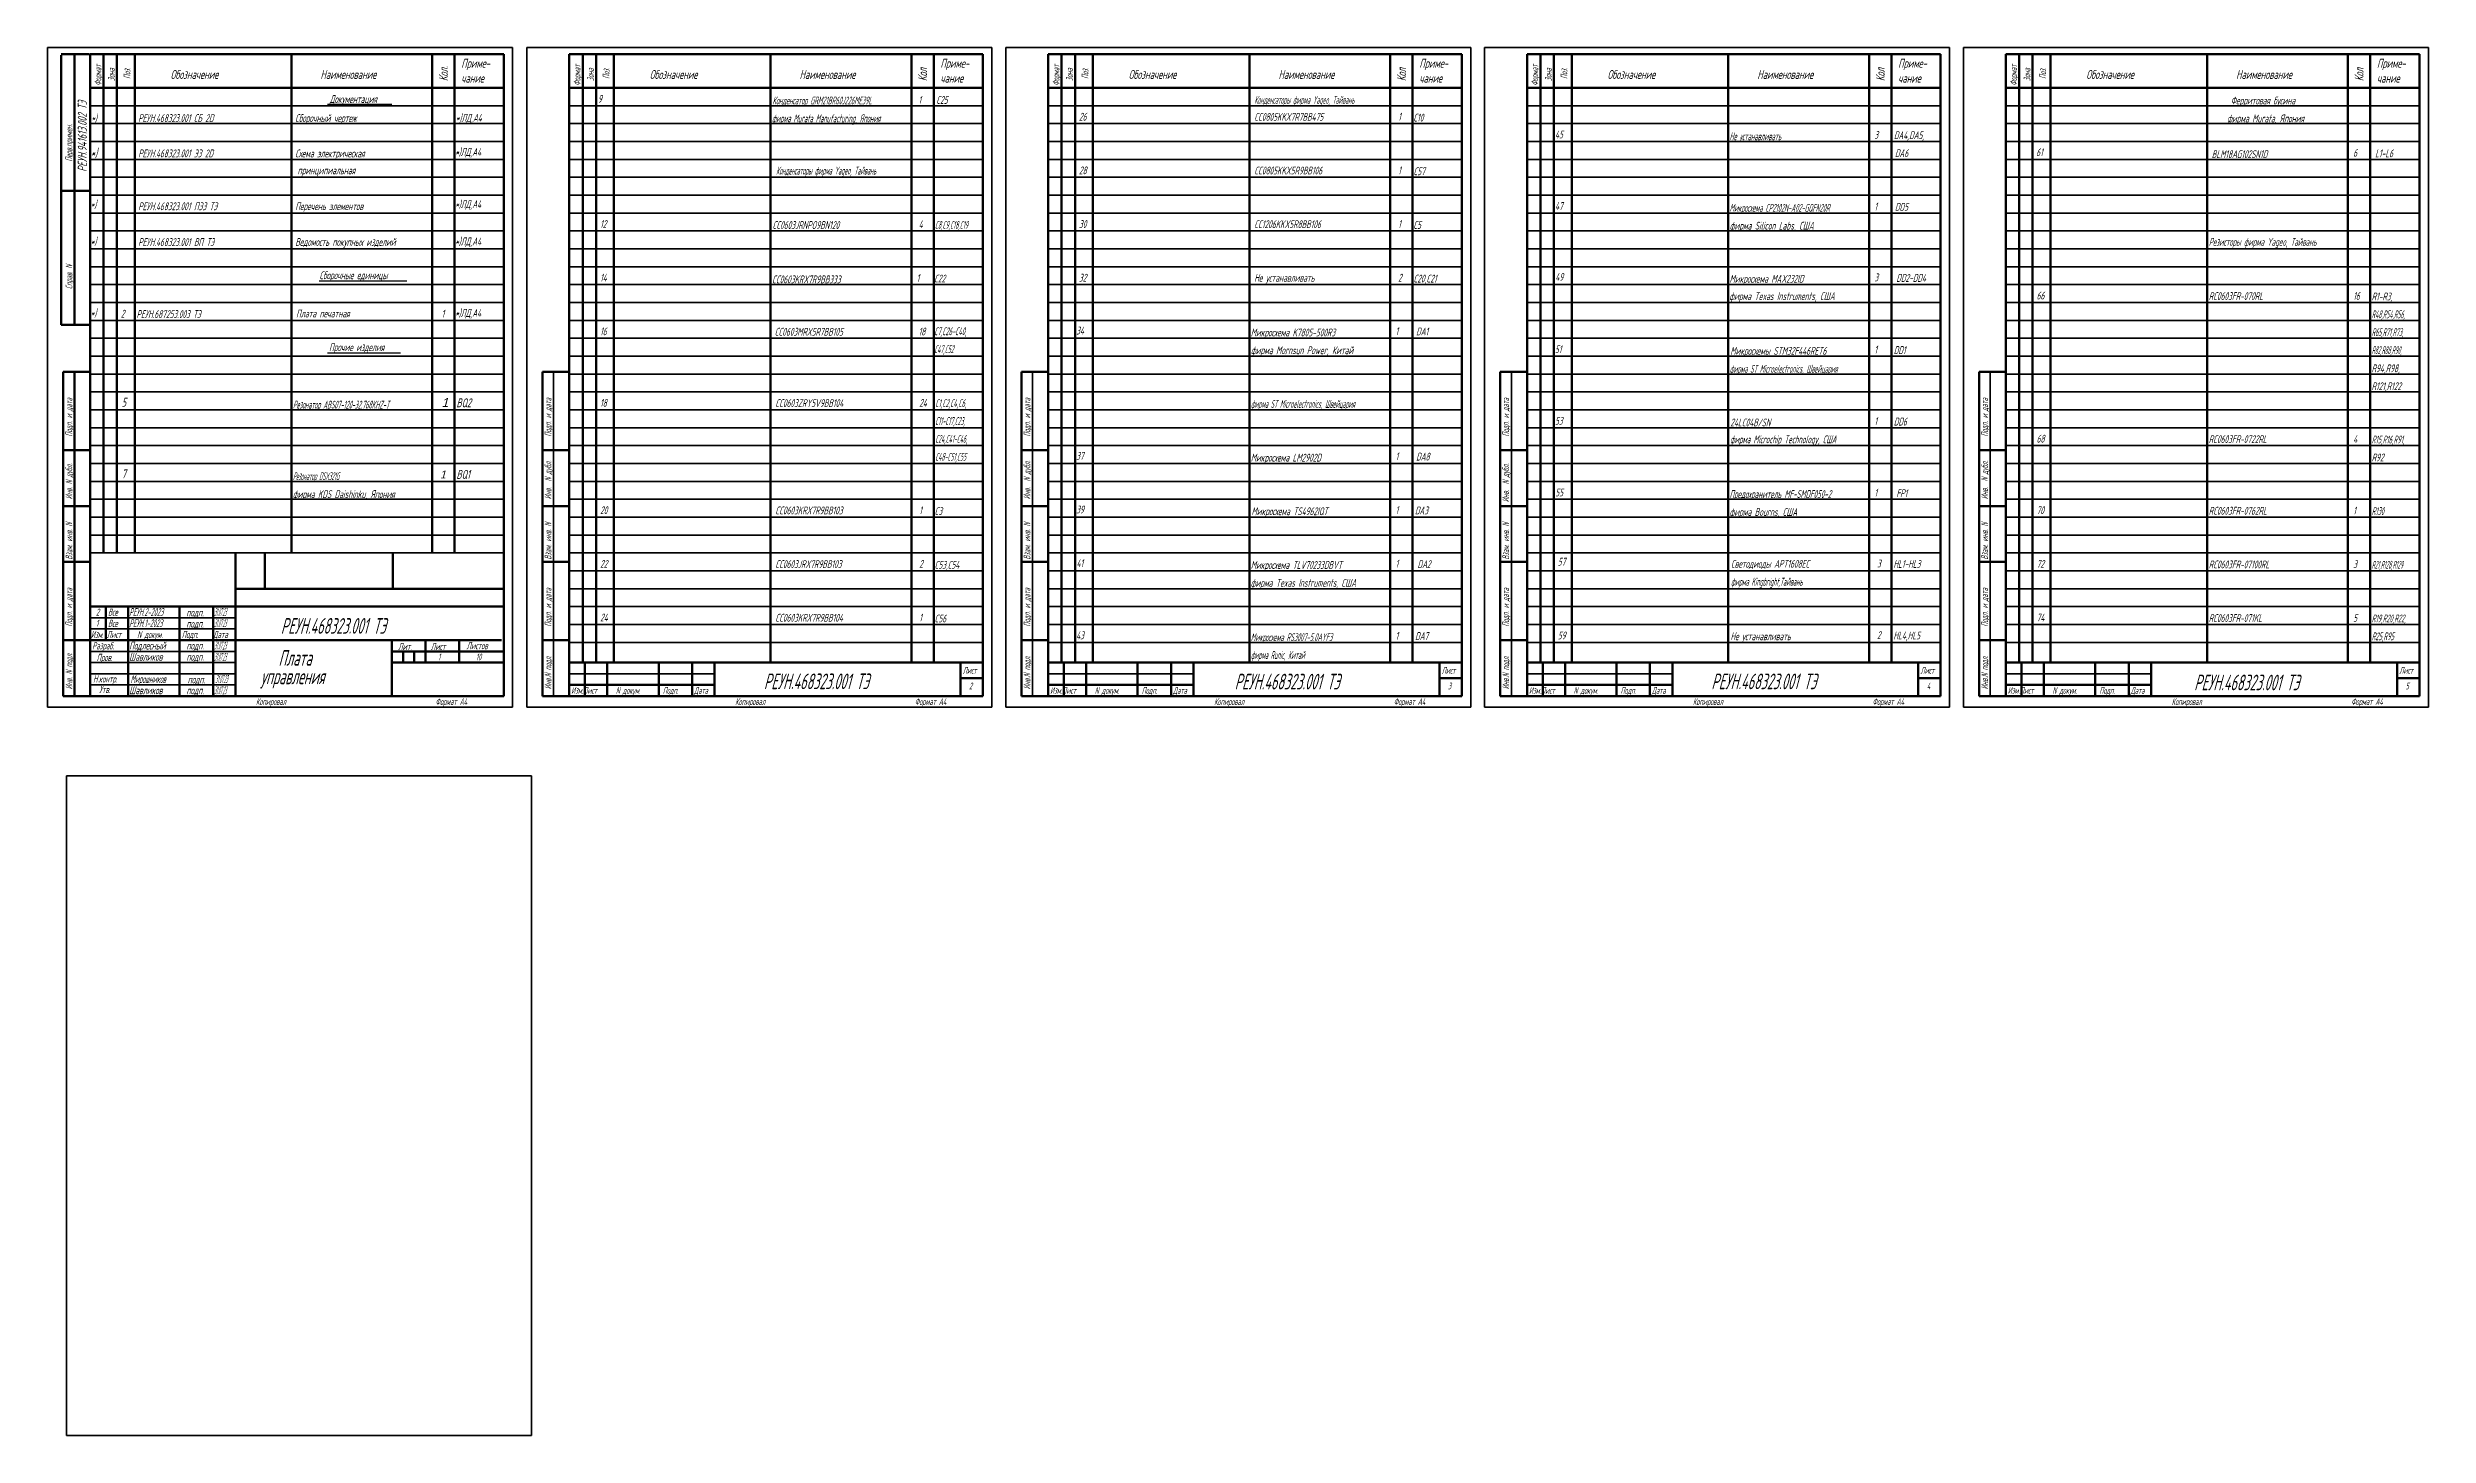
# Model space of a CAD drawing. Extents: x 22780 to 26685, y -1269 to -208.
# Drawn here: x 23729 to 24794, y -1269 to -648 of the extents above; entities that cross this region are included whole.
import ezdxf

# ---------------------------------------------------------------- set-up
doc = ezdxf.new("R2010")
doc.units = 0
doc.header["$MEASUREMENT"] = 0
doc.layers.get('0').update_dxf_attribs({"linetype": 'CONTINUOUS', "lineweight": 50})
doc.layers.add('CONTUR', color=7, linetype='CONTINUOUS', lineweight=50)
doc.layers.add('DIM', color=1, linetype='CONTINUOUS', lineweight=35)
doc.layers.add('TEXT', color=1, linetype='CONTINUOUS')
doc.styles.add('ECKD', font='ec5cdwin.shx', dxfattribs={"oblique": 15})
doc.styles.add('GOST', font='GOST.shx', dxfattribs={"width": 0.7, "oblique": 15})

msp = doc.modelspace()

# ---------------------------------------------------------------- linework, layer by layer
for p, q in [((23813.15, -874.449), (23813.15, -898.449)), ((23826.269, -874.449), (23826.269, -890.504)), ((23883.615, -874.449), (23883.615, -890.504)), ((23813.15, -890.504), (23933.15, -890.504))]:
    msp.add_line(p, q)
at = {"layer": 'CONTUR'}
for p, q in [((23747.884, -651.449), (23735.15, -651.449)), ((23735.15, -651.822), (23735.15, -712.449)), ((23741.15, -772.449), (23741.15, -651.449)), ((23748.15, -938.449), (23748.15, -651.449)), ((23748.15, -651.449), (23933.15, -651.449)), ((23754.15, -651.449), (23754.15, -874.449)), ((23760.15, -651.449), (23760.15, -874.449)), ((23768.15, -651.449), (23768.15, -874.449)), ((23838.15, -651.449), (23838.15, -874.449)), ((23901.15, -651.449), (23901.15, -874.449)), ((23911.15, -651.449), (23911.15, -874.449)), ((23933.15, -651.449), (23933.15, -938.449)), ((23962.464, -651.449), (24147.464, -651.449)), ((23962.464, -938.449), (23962.464, -651.449)), ((23968.464, -651.449), (23968.464, -923.449)), ((23974.464, -651.449), (23974.464, -923.449)), ((23982.464, -651.449), (23982.464, -923.449)), ((24052.464, -651.449), (24052.464, -923.449)), ((24115.464, -651.449), (24115.464, -923.449)), ((24125.464, -651.449), (24125.464, -923.449)), ((24147.464, -651.449), (24147.464, -938.449)), ((24176.681, -938.449), (24176.681, -651.449)), ((24176.681, -651.449), (24361.681, -651.449)), ((24182.681, -651.449), (24182.681, -923.449)), ((24188.681, -651.449), (24188.681, -923.449)), ((24196.681, -651.449), (24196.681, -923.449)), ((24266.681, -651.449), (24266.681, -923.449)), ((24329.681, -651.449), (24329.681, -923.449)), ((24339.681, -651.449), (24339.681, -923.449)), ((24361.681, -651.449), (24361.681, -938.449)), ((24390.842, -938.449), (24390.842, -651.449)), ((24390.842, -651.449), (24575.842, -651.449)), ((24396.842, -651.449), (24396.842, -923.449)), ((24402.842, -651.449), (24402.842, -923.449)), ((24410.842, -651.449), (24410.842, -923.449)), ((24480.842, -651.449), (24480.842, -923.449)), ((24543.842, -651.449), (24543.842, -923.449)), ((24553.842, -651.449), (24553.842, -923.449)), ((24575.842, -651.449), (24575.842, -938.449)), ((24605.003, -938.449), (24605.003, -651.449)), ((24605.003, -651.449), (24790.003, -651.449)), ((24611.003, -651.449), (24611.003, -923.449)), ((24617.003, -651.449), (24617.003, -923.449)), ((24625.003, -651.449), (24625.003, -923.449)), ((24695.003, -651.449), (24695.003, -923.449)), ((24758.003, -651.449), (24758.003, -923.449)), ((24768.003, -651.449), (24768.003, -923.449)), ((24790.003, -651.449), (24790.003, -938.449)), ((23748.15, -666.449), (23933.15, -666.449)), ((23962.464, -666.449), (24147.464, -666.449)), ((24176.681, -666.449), (24361.681, -666.449)), ((24390.842, -666.449), (24575.842, -666.449)), ((24605.003, -666.449), (24790.003, -666.449)), ((23735.15, -712.449), (23735.15, -772.449)), ((23748.15, -712.449), (23735.15, -712.449)), ((23735.15, -712.449), (23748.15, -712.449)), ((23735.15, -772.449), (23748.15, -772.449)), ((23748.15, -772.449), (23741.15, -772.449)), ((23736.15, -828.449), (23736.15, -793.449)), ((23736.15, -793.449), (23748.15, -793.449)), ((23741.15, -793.449), (23741.15, -938.449)), ((23950.464, -828.449), (23950.464, -793.449)), ((23950.464, -793.449), (23962.464, -793.449)), ((24164.681, -828.449), (24164.681, -793.449)), ((24164.681, -793.449), (24176.681, -793.449)), ((24378.842, -828.449), (24378.842, -793.449)), ((24378.842, -793.449), (24390.842, -793.449)), ((24593.003, -828.449), (24593.003, -793.449)), ((24593.003, -793.449), (24605.003, -793.449)), ((23736.15, -853.449), (23736.15, -828.449)), ((23748.15, -828.449), (23736.15, -828.449)), ((23736.15, -828.449), (23748.15, -828.449)), ((23950.464, -853.449), (23950.464, -828.449)), ((23950.464, -828.449), (23962.464, -828.449)), ((23962.464, -828.449), (23950.464, -828.449)), ((24164.681, -828.449), (24176.681, -828.449)), ((24176.681, -828.449), (24164.681, -828.449)), ((24164.681, -853.449), (24164.681, -828.449)), ((24378.842, -828.449), (24390.842, -828.449)), ((24390.842, -828.449), (24378.842, -828.449)), ((24378.842, -853.449), (24378.842, -828.449)), ((24593.003, -828.449), (24605.003, -828.449)), ((24605.003, -828.449), (24593.003, -828.449)), ((24593.003, -853.449), (24593.003, -828.449)), ((23736.15, -878.449), (23736.15, -853.449)), ((23748.15, -853.449), (23736.15, -853.449)), ((23736.15, -853.449), (23748.15, -853.449)), ((23950.464, -878.449), (23950.464, -853.449)), ((23950.464, -853.449), (23962.464, -853.449)), ((23962.464, -853.449), (23950.464, -853.449)), ((24164.681, -878.449), (24164.681, -853.449)), ((24164.681, -853.449), (24176.681, -853.449)), ((24176.681, -853.449), (24164.681, -853.449)), ((24378.842, -878.449), (24378.842, -853.449)), ((24378.842, -853.449), (24390.842, -853.449)), ((24390.842, -853.449), (24378.842, -853.449)), ((24593.003, -878.449), (24593.003, -853.449)), ((24593.003, -853.449), (24605.003, -853.449)), ((24605.003, -853.449), (24593.003, -853.449)), ((23736.15, -913.449), (23736.15, -878.449)), ((23748.15, -878.449), (23736.15, -878.449)), ((23736.15, -878.449), (23748.15, -878.449)), ((23950.464, -913.449), (23950.464, -878.449)), ((23950.464, -878.449), (23962.464, -878.449)), ((23962.464, -878.449), (23950.464, -878.449)), ((24164.681, -913.449), (24164.681, -878.449)), ((24164.681, -878.449), (24176.681, -878.449)), ((24176.681, -878.449), (24164.681, -878.449)), ((24378.842, -913.449), (24378.842, -878.449)), ((24378.842, -878.449), (24390.842, -878.449)), ((24390.842, -878.449), (24378.842, -878.449)), ((24593.003, -913.449), (24593.003, -878.449)), ((24593.003, -878.449), (24605.003, -878.449)), ((24605.003, -878.449), (24593.003, -878.449)), ((23748.15, -898.449), (23933.15, -898.449)), ((23755.15, -913.449), (23755.15, -898.449)), ((23765.15, -898.449), (23765.15, -938.449)), ((23788.15, -938.449), (23788.15, -898.449)), ((23803.15, -938.449), (23803.15, -898.449)), ((23813.15, -938.449), (23813.15, -898.449)), ((23736.15, -938.449), (23736.15, -913.449)), ((23748.15, -913.449), (23736.15, -913.449)), ((23736.15, -913.449), (23748.15, -913.449)), ((23748.15, -913.449), (23932.15, -913.449)), ((23883.15, -938.449), (23883.15, -913.449)), ((23898.15, -913.449), (23898.15, -923.449)), ((23913.15, -913.449), (23913.15, -923.449)), ((23950.464, -913.449), (23962.464, -913.449)), ((23962.464, -913.449), (23950.464, -913.449)), ((23950.464, -938.449), (23950.464, -913.449)), ((24164.681, -938.449), (24164.681, -913.449)), ((24164.681, -913.449), (24176.681, -913.449)), ((24176.681, -913.449), (24164.681, -913.449)), ((24378.842, -938.449), (24378.842, -913.449)), ((24378.842, -913.449), (24390.842, -913.449)), ((24390.842, -913.449), (24378.842, -913.449)), ((24593.003, -938.449), (24593.003, -913.449)), ((24593.003, -913.449), (24605.003, -913.449)), ((24605.003, -913.449), (24593.003, -913.449)), ((23883.15, -918.449), (23933.15, -918.449)), ((23883.15, -923.449), (23933.15, -923.449)), ((23888.15, -918.449), (23888.15, -923.449)), ((23893.15, -918.449), (23893.15, -923.449)), ((23962.464, -923.449), (24147.464, -923.449)), ((23969.464, -923.449), (23969.464, -938.449)), ((23979.464, -923.449), (23979.464, -938.449)), ((24002.464, -923.449), (24002.464, -938.449)), ((24017.464, -923.449), (24017.464, -938.449)), ((24027.464, -923.449), (24027.464, -938.449)), ((24137.464, -923.449), (24137.464, -938.449)), ((24176.681, -923.449), (24361.681, -923.449)), ((24183.681, -923.449), (24183.681, -938.449)), ((24193.681, -923.449), (24193.681, -938.449)), ((24216.681, -923.449), (24216.681, -938.449)), ((24231.681, -923.449), (24231.681, -938.449)), ((24241.681, -923.449), (24241.681, -938.449)), ((24351.681, -923.449), (24351.681, -938.449)), ((24390.842, -923.449), (24575.842, -923.449)), ((24397.842, -923.449), (24397.842, -938.449)), ((24407.842, -923.449), (24407.842, -938.449)), ((24430.842, -923.449), (24430.842, -938.449)), ((24445.842, -923.449), (24445.842, -938.449)), ((24455.842, -923.449), (24455.842, -938.449)), ((24565.842, -923.449), (24565.842, -938.449)), ((24605.003, -923.449), (24790.003, -923.449)), ((24612.003, -923.449), (24612.003, -938.449)), ((24622.003, -923.449), (24622.003, -938.449)), ((24645.003, -923.449), (24645.003, -938.449)), ((24660.003, -923.449), (24660.003, -938.449)), ((24670.003, -923.449), (24670.003, -938.449)), ((24780.003, -923.449), (24780.003, -938.449)), ((23962.464, -933.449), (24027.464, -933.449)), ((24137.464, -930.449), (24147.464, -930.449)), ((24176.681, -933.449), (24241.681, -933.449)), ((24351.681, -930.449), (24361.681, -930.449)), ((24390.842, -933.449), (24455.842, -933.449)), ((24565.842, -930.449), (24575.842, -930.449)), ((24605.003, -933.449), (24670.003, -933.449)), ((24780.003, -930.449), (24790.003, -930.449)), ((23748.15, -938.449), (23736.15, -938.449)), ((23933.15, -938.449), (23748.15, -938.449)), ((23962.464, -938.449), (23950.464, -938.449)), ((24147.464, -938.449), (23962.464, -938.449)), ((24176.681, -938.449), (24164.681, -938.449)), ((24361.681, -938.449), (24176.681, -938.449)), ((24390.842, -938.449), (24378.842, -938.449)), ((24575.842, -938.449), (24390.842, -938.449)), ((24605.003, -938.449), (24593.003, -938.449)), ((24790.003, -938.449), (24605.003, -938.449))]:
    msp.add_line(p, q, dxfattribs=at)
at = {"layer": 'DIM'}
for p, q in [((23729.134, -648.449), (23937.134, -648.449)), ((23729.134, -648.449), (23729.134, -943.449)), ((23937.134, -648.449), (23937.134, -943.449)), ((23943.464, -648.449), (24151.464, -648.449)), ((23943.464, -648.449), (23943.464, -943.449)), ((24151.464, -648.449), (24151.464, -943.449)), ((24157.681, -648.449), (24365.681, -648.449)), ((24157.681, -648.449), (24157.681, -943.449)), ((24365.681, -648.449), (24365.681, -943.449)), ((24371.842, -648.449), (24579.842, -648.449)), ((24371.842, -648.449), (24371.842, -943.449)), ((24579.842, -648.449), (24579.842, -943.449)), ((24586.003, -648.449), (24794.003, -648.449)), ((24586.003, -648.449), (24586.003, -943.449)), ((24794.003, -648.449), (24794.003, -943.449)), ((23748.15, -674.449), (23933.15, -674.449)), ((23962.464, -674.449), (24147.464, -674.449)), ((24176.681, -674.449), (24361.681, -674.449)), ((24390.842, -674.449), (24575.842, -674.449)), ((24605.003, -674.449), (24790.003, -674.449)), ((23748.15, -682.449), (23933.15, -682.449)), ((23748.15, -690.449), (23933.15, -690.449)), ((23962.464, -682.449), (24147.464, -682.449)), ((23962.464, -690.449), (24147.464, -690.449)), ((24176.681, -682.449), (24361.681, -682.449)), ((24176.681, -690.449), (24361.681, -690.449)), ((24390.842, -682.449), (24575.842, -682.449)), ((24390.842, -690.449), (24575.842, -690.449)), ((24605.003, -682.449), (24790.003, -682.449)), ((24605.003, -690.449), (24790.003, -690.449)), ((23748.15, -698.449), (23933.15, -698.449)), ((23962.464, -698.449), (24147.464, -698.449)), ((24176.681, -698.449), (24361.681, -698.449)), ((24390.842, -698.449), (24575.842, -698.449)), ((24605.003, -698.449), (24790.003, -698.449)), ((23748.15, -706.449), (23933.15, -706.449)), ((23962.464, -706.449), (24147.464, -706.449)), ((24176.681, -706.449), (24361.681, -706.449)), ((24390.842, -706.449), (24575.842, -706.449)), ((24605.003, -706.449), (24790.003, -706.449)), ((23748.15, -714.449), (23933.15, -714.449)), ((23748.15, -722.449), (23933.15, -722.449)), ((23962.464, -714.449), (24147.464, -714.449)), ((23962.464, -722.449), (24147.464, -722.449)), ((24176.681, -714.449), (24361.681, -714.449)), ((24176.681, -722.449), (24361.681, -722.449)), ((24390.842, -714.449), (24575.842, -714.449)), ((24390.842, -722.449), (24575.842, -722.449)), ((24605.003, -714.449), (24790.003, -714.449)), ((24605.003, -722.449), (24790.003, -722.449)), ((23748.15, -730.449), (23933.15, -730.449)), ((23962.464, -730.449), (24147.464, -730.449)), ((24176.681, -730.449), (24361.681, -730.449)), ((24390.842, -730.449), (24575.842, -730.449)), ((24605.003, -730.449), (24790.003, -730.449)), ((23748.15, -738.449), (23933.15, -738.449)), ((23962.464, -738.449), (24147.464, -738.449)), ((24176.681, -738.449), (24361.681, -738.449)), ((24390.842, -738.449), (24575.842, -738.449)), ((24605.003, -738.449), (24790.003, -738.449)), ((23748.15, -746.449), (23933.15, -746.449)), ((23748.15, -754.449), (23933.15, -754.449)), ((23962.464, -746.449), (24147.464, -746.449)), ((23962.464, -754.449), (24147.464, -754.449)), ((24176.681, -746.449), (24361.681, -746.449)), ((24176.681, -754.449), (24361.681, -754.449)), ((24390.842, -746.449), (24575.842, -746.449)), ((24390.842, -754.449), (24575.842, -754.449)), ((24605.003, -746.449), (24790.003, -746.449)), ((24605.003, -754.449), (24790.003, -754.449)), ((23748.15, -762.449), (23933.15, -762.449)), ((23962.464, -762.449), (24147.464, -762.449)), ((24176.681, -762.449), (24361.681, -762.449)), ((24390.842, -762.449), (24575.842, -762.449)), ((24605.003, -762.449), (24790.003, -762.449)), ((23748.15, -770.449), (23933.15, -770.449)), ((23962.464, -770.449), (24147.464, -770.449)), ((24176.681, -770.449), (24361.681, -770.449)), ((24390.842, -770.449), (24575.842, -770.449)), ((24605.003, -770.449), (24790.003, -770.449)), ((23748.15, -778.449), (23933.15, -778.449)), ((23748.15, -786.449), (23933.15, -786.449)), ((23962.464, -778.449), (24147.464, -778.449)), ((23962.464, -786.449), (24147.464, -786.449)), ((24176.681, -778.449), (24361.681, -778.449)), ((24176.681, -786.449), (24361.681, -786.449)), ((24390.842, -778.449), (24575.842, -778.449)), ((24390.842, -786.449), (24575.842, -786.449)), ((24605.003, -778.449), (24790.003, -778.449)), ((24605.003, -786.449), (24790.003, -786.449)), ((23748.15, -794.449), (23933.15, -794.449)), ((23955.464, -793.449), (23955.464, -938.449)), ((23962.464, -794.449), (24147.464, -794.449)), ((24169.681, -793.449), (24169.681, -938.449)), ((24176.681, -794.449), (24361.681, -794.449)), ((24383.842, -793.449), (24383.842, -938.449)), ((24390.842, -794.449), (24575.842, -794.449)), ((24598.003, -793.449), (24598.003, -938.449)), ((24605.003, -794.449), (24790.003, -794.449)), ((23748.15, -802.449), (23933.15, -802.449)), ((23962.464, -802.449), (24147.464, -802.449)), ((24176.681, -802.449), (24361.681, -802.449)), ((24390.842, -802.449), (24575.842, -802.449)), ((24605.003, -802.449), (24790.003, -802.449)), ((23748.15, -810.449), (23933.15, -810.449)), ((23748.15, -818.449), (23933.15, -818.449)), ((23962.464, -810.449), (24147.464, -810.449)), ((23962.464, -818.449), (24147.464, -818.449)), ((24176.681, -810.449), (24361.681, -810.449)), ((24176.681, -818.449), (24361.681, -818.449)), ((24390.842, -810.449), (24575.842, -810.449)), ((24390.842, -818.449), (24575.842, -818.449)), ((24605.003, -810.449), (24790.003, -810.449)), ((24605.003, -818.449), (24790.003, -818.449)), ((23748.15, -826.449), (23933.15, -826.449)), ((23962.464, -826.449), (24147.464, -826.449)), ((24176.681, -826.449), (24361.681, -826.449)), ((24390.842, -826.449), (24575.842, -826.449)), ((24605.003, -826.449), (24790.003, -826.449)), ((23748.15, -834.449), (23933.15, -834.449)), ((23962.464, -834.449), (24147.464, -834.449)), ((24176.681, -834.449), (24361.681, -834.449)), ((24390.842, -834.449), (24575.842, -834.449)), ((24605.003, -834.449), (24790.003, -834.449)), ((23748.15, -842.449), (23933.15, -842.449)), ((23748.15, -850.449), (23933.15, -850.449)), ((23962.464, -842.449), (24147.464, -842.449)), ((23962.464, -850.449), (24147.464, -850.449)), ((24176.681, -842.449), (24361.681, -842.449)), ((24176.681, -850.449), (24361.681, -850.449)), ((24390.842, -842.449), (24575.842, -842.449)), ((24390.842, -850.449), (24575.842, -850.449)), ((24605.003, -842.449), (24790.003, -842.449)), ((24605.003, -850.449), (24790.003, -850.449)), ((23748.15, -858.449), (23933.15, -858.449)), ((23962.464, -858.449), (24147.464, -858.449)), ((24176.681, -858.449), (24361.681, -858.449)), ((24390.842, -858.449), (24575.842, -858.449)), ((24605.003, -858.449), (24790.003, -858.449)), ((23748.15, -866.449), (23933.15, -866.449)), ((23962.464, -866.449), (24147.464, -866.449)), ((24176.681, -866.449), (24361.681, -866.449)), ((24390.842, -866.449), (24575.842, -866.449)), ((24605.003, -866.449), (24790.003, -866.449)), ((23748.15, -874.449), (23933.15, -874.449)), ((23962.464, -874.449), (24147.464, -874.449)), ((23962.464, -882.449), (24147.464, -882.449)), ((24176.681, -874.449), (24361.681, -874.449)), ((24176.681, -882.449), (24361.681, -882.449)), ((24390.842, -874.449), (24575.842, -874.449)), ((24390.842, -882.449), (24575.842, -882.449)), ((24605.003, -874.449), (24790.003, -874.449)), ((24605.003, -882.449), (24790.003, -882.449)), ((23962.464, -890.449), (24147.464, -890.449)), ((24176.681, -890.449), (24361.681, -890.449)), ((24390.842, -890.449), (24575.842, -890.449)), ((24605.003, -890.449), (24790.003, -890.449)), ((23748.15, -903.449), (23813.15, -903.449)), ((23962.464, -898.449), (24147.464, -898.449)), ((24176.681, -898.449), (24361.681, -898.449)), ((24390.842, -898.449), (24575.842, -898.449)), ((24605.003, -898.449), (24790.003, -898.449)), ((23748.15, -908.449), (23813.15, -908.449)), ((23962.464, -906.449), (24147.464, -906.449)), ((23962.464, -914.449), (24147.464, -914.449)), ((24176.681, -906.449), (24361.681, -906.449)), ((24176.681, -914.449), (24361.681, -914.449)), ((24390.842, -906.449), (24575.842, -906.449)), ((24390.842, -914.449), (24575.842, -914.449)), ((24605.003, -906.449), (24790.003, -906.449)), ((24605.003, -914.449), (24790.003, -914.449)), ((23748.15, -918.449), (23813.15, -918.449)), ((23748.15, -923.449), (23813.15, -923.449)), ((23748.15, -928.449), (23813.15, -928.449)), ((23748.15, -933.449), (23813.15, -933.449)), ((23962.464, -928.449), (24027.464, -928.449)), ((24176.681, -928.449), (24241.681, -928.449)), ((24390.842, -928.449), (24455.842, -928.449)), ((24605.003, -928.449), (24670.003, -928.449)), ((23729.134, -943.449), (23937.134, -943.449)), ((23943.464, -943.449), (24151.464, -943.449)), ((24157.681, -943.449), (24365.681, -943.449)), ((24371.842, -943.449), (24579.842, -943.449)), ((24586.003, -943.449), (24794.003, -943.449)), ((23737.637, -974.09), (23945.637, -974.09)), ((23737.637, -974.09), (23737.637, -1269.09)), ((23945.637, -974.09), (23945.637, -1269.09)), ((23737.637, -1269.09), (23945.637, -1269.09))]:
    msp.add_line(p, q, dxfattribs=at)
at = {"layer": 'TEXT'}
for p, q in [((23854.355, -673.773), (23883.075, -673.773)), ((23850.558, -752.797), (23889.76, -752.792)), ((23854.313, -784.973), (23886.95, -784.973))]:
    msp.add_line(p, q, dxfattribs=at)

# ---------------------------------------------------------------- texts
at = {"layer": 'DIM', "style": 'GOST', "oblique": 15, "width": 0.7}
for s, height, p in [('РЕУН.468323.001 ТЭ', 7, (23833.45, -910.569)), ('Подлесный', 3.5, (23765.59, -917.635)), ('подп.', 3.5, (23791.209, -917.635)), ('Шавликов', 3.5, (23765.59, -922.635)), ('подп.', 3.5, (23791.209, -922.635)), ('Плата', 7, (23832.408, -924.873)), ('Лист', 3, (24566.842, -928.449)), ('Шавликов', 3.5, (23765.59, -937.635)), ('подп.', 3.5, (23791.209, -937.635)), ('управления', 7, (23824.518, -933.163)), ('РЕУН.468323.001 ТЭ', 7, (24473.297, -935.396))]:
    msp.add_text(s, height=height, dxfattribs=at).set_placement(p)
at = {"layer": 'TEXT', "style": 'GOST', "oblique": 15, "width": 0.7}
for s, height, p in [('Формат', 3, (23753.15, -665.449)), ('Зона', 3, (23759.15, -663.449)), ('Поз.', 3, (23766.15, -662.449)), ('Кол.', 4, (23908.15, -663.449)), ('Формат', 3, (23967.464, -665.449)), ('Зона', 3, (23973.464, -663.449)), ('Поз.', 3, (23980.464, -662.449)), ('Кол', 4, (24122.464, -663.449)), ('Формат', 3, (24181.681, -665.449)), ('Зона', 3, (24187.681, -663.449)), ('Поз.', 3, (24194.681, -662.449)), ('Кол', 4, (24336.681, -663.449)), ('Формат', 3, (24395.842, -665.449)), ('Зона', 3, (24401.842, -663.449)), ('Поз.', 3, (24408.842, -662.449)), ('Кол', 4, (24550.842, -663.449)), ('Формат', 3, (24610.003, -665.449)), ('Зона', 3, (24616.003, -663.449)), ('Поз.', 3, (24623.003, -662.449)), ('Кол', 4, (24765.003, -663.449)), ('РЕУН.941613.002 ТЭ', 4, (23746.632, -704.006)), ('Перв.примен.', 3, (23740.15, -699.449)), ('Справ. N', 3, (23740.15, -756.449)), ('Подп. и дата', 3, (23740.15, -822.449)), ('Подп. и дата', 3, (23954.464, -822.449)), ('Подп. и дата', 3, (24168.681, -822.449)), ('Подп. и дата', 3, (24382.842, -822.449)), ('Подп. и дата', 3, (24597.003, -822.449)), ('Инв. N дубл.', 3, (23740.15, -850.449)), ('Инв.  N дубл.', 3, (23954.464, -850.449)), ('Инв.  N дубл.', 3, (24168.681, -850.449)), ('Инв.  N дубл.', 3, (24382.777, -851.747)), ('Инв.  N дубл.', 3, (24597.003, -850.449)), ('Взам. инв. N', 3, (23740.15, -877.449)), ('Взам. инв. N', 3, (23954.464, -877.449)), ('Взам. инв. N', 3, (24168.681, -877.449)), ('Взам. инв. N', 3, (24382.842, -877.449)), ('Взам. инв. N', 3, (24597.003, -877.449)), ('Подп. и дата', 3, (23740.15, -907.449)), ('Подп. и дата', 3, (23954.464, -907.449)), ('Подп. и дата', 3, (24168.681, -907.449)), ('Подп. и дата', 3, (24382.842, -907.449)), ('Подп. и дата', 3, (24597.003, -907.449)), ('Инв. N подл.', 3, (23740.15, -935.449)), ('Инв.N подл.', 3, (23954.464, -935.449)), ('Инв.N подл.', 3, (24168.681, -935.449)), ('Инв.N подл.', 3, (24382.842, -935.449)), ('Инв.N подл.', 3, (24597.003, -935.449))]:
    msp.add_text(s, height=height, rotation=90, dxfattribs=at).set_placement(p)
at = {"layer": 'TEXT', "style": 'GOST', "oblique": 15}
for s, height, width, p in [('Обозначение', 4, 0.7, (23784.15, -662.449)), ('Наименование', 4, 0.7, (23851.15, -662.449)), ('Приме-', 4, 0.7, (23914.15, -657.449)), ('Обозначение', 4, 0.7, (23998.464, -662.449)), ('Наименование', 4, 0.7, (24065.464, -662.449)), ('Приме-', 4, 0.7, (24128.464, -657.449)), ('Обозначение', 4, 0.7, (24212.681, -662.449)), ('Наименование', 4, 0.7, (24279.681, -662.449)), ('Приме-', 4, 0.7, (24342.681, -657.449)), ('Обозначение', 4, 0.7, (24426.842, -662.449)), ('Наименование', 4, 0.7, (24493.842, -662.449)), ('Приме-', 4, 0.7, (24556.842, -657.449)), ('Обозначение', 4, 0.7, (24641.003, -662.449)), ('Наименование', 4, 0.7, (24708.003, -662.449)), ('Приме-', 4, 0.7, (24771.003, -657.449)), ('Документация', 3.5, 0.7, (23855.323, -673.193)), ('чание', 4, 0.7, (23914.15, -664.115)), ('9', 3.5, 0.7, (23975.262, -673.078)), ('Конденсатор GRM21BR60J226ME39L', 3.5, 0.6, (24053.34, -673.842)), ('1', 3.5, 0.7, (24118.613, -673.624)), ('C25', 3.5, 0.7, (24126.599, -673.606)), ('чание', 4, 0.7, (24128.464, -664.115)), ('Конденсаторы фирма Yageo, Тайвань', 3.5, 0.55, (24268.879, -673.561)), ('чание', 4, 0.7, (24342.681, -664.115)), ('чание', 4, 0.7, (24556.842, -664.115)), ('Ферритовая бусина', 3.5, 0.7, (24705.631, -673.857)), ('чание', 4, 0.7, (24771.003, -664.115)), ('*)', 3.5, 0.7, (23748.709, -681.633)), ('РЕУН.468323.001 СБ 2D', 3.5, 0.7, (23769.627, -681.715)), ('Сборочный чертеж', 3.5, 0.7, (23839.889, -681.705)), ('*)ЛД,А4', 3.5, 0.7, (23911.709, -681.633)), ('фирма Murata Manufacturing, Япония', 3.5, 0.6, (24053.146, -681.835)), ('26', 3.5, 0.7, (24190.439, -681.093)), ('CC0805KKX7R7BB475', 3.5, 0.7, (24268.812, -681.177)), ('1', 3.5, 0.7, (24333.188, -681.088)), ('С10', 3.5, 0.7, (24340.05, -681.509)), ('фирма Murata, Япония', 3.5, 0.7, (24704.001, -681.857)), ('45', 3.5, 0.7, (24403.348, -689.046)), ('Не устанавливать', 3.5, 0.6, (24481.434, -689.857)), ('3', 3.5, 0.7, (24546.199, -689.238)), ('DA4,DA5,', 3.5, 0.7, (24554.924, -689.371)), ('*)', 4, 0.7, (23748.455, -697.572)), ('РЕУН.468323.001 Э3 2D', 3.5, 0.7, (23769.634, -697.496)), ('Схема электрическая', 3.5, 0.7, (23839.889, -697.496)), ('принципиальная', 3.5, 0.7, (23840.93, -705.089)), ('*)ЛД,А4', 3.5, 0.7, (23911.43, -696.862)), ('Конденсаторы фирма Yageo, Тайвань', 3.5, 0.55, (24054.964, -705.22)), ('28', 3.5, 0.7, (24190.439, -705.093)), ('CC0805KKX5R9BB106', 3.5, 0.7, (24268.812, -705.177)), ('1', 3.5, 0.7, (24333.188, -705.088)), ('C57', 3.5, 0.7, (24340.05, -705.509)), ('DA6', 3.5, 0.7, (24555.394, -697.411)), ('61', 3.5, 0.7, (24618.598, -696.999)), ('BLM18AG102SN1D', 3.5, 0.7, (24697.09, -697.857)), ('6', 3.5, 0.7, (24760.361, -697.238)), ('L1-L6', 3.5, 0.7, (24770.173, -697.483)), ('*)', 3.5, 0.7, (23748.43, -720.225)), ('РЕУН.468323.001 ПЭ3 ТЭ', 3.5, 0.7, (23769.634, -721.162)), ('Перечень элементов', 3.5, 0.7, (23839.889, -721.12)), ('*)ЛД,А4', 3.5, 0.7, (23911.43, -720.225)), ('47', 3.5, 0.7, (24403.348, -721.046)), ('Микросхема CP2102N-A02-GQFN20R', 3.5, 0.6, (24481.434, -721.857)), ('1', 3.5, 0.7, (24546.199, -721.238)), ('DD5', 3.5, 0.7, (24555.394, -721.411)), ('*)', 3.5, 0.7, (23748.43, -736.862)), ('РЕУН.468323.001 ВП ТЭ', 3.5, 0.7, (23769.634, -737.162)), ('Ведомость покупных изделий', 3.5, 0.7, (23839.889, -737.12)), ('*)ЛД,А4', 3.5, 0.7, (23911.43, -736.862)), ('12', 3.5, 0.7, (23976.222, -729.093)), ('CC0603JRNPO9BN120', 3.5, 0.7, (24053.351, -729.541)), ('4', 3.5, 0.7, (24118.72, -729.226)), ('C8,C9,C18,C19', 3.5, 0.55, (24125.996, -729.486)), ('30', 3.5, 0.7, (24190.439, -729.093)), ('CC1206KKX5R8BB106', 3.5, 0.7, (24268.812, -729.177)), ('1', 3.5, 0.7, (24333.188, -729.088)), ('С5', 3.5, 0.7, (24340.05, -729.509)), ('фирма Silicon Labs, США', 3.5, 0.7, (24481.524, -729.835)), ('Резисторы фирма Yageo, Тайвань', 3.5, 0.65, (24695.789, -737.091)), ('Сборочные единицы', 3.5, 0.7, (23850.751, -752.023)), ('14', 3.5, 0.7, (23976.222, -753.093)), ('CC0603KRX7R9BB333', 3.5, 0.7, (24053.146, -753.835)), ('1', 3.5, 0.7, (24117.821, -753.238)), ('C22', 3.5, 0.7, (24125.643, -753.483)), ('32', 3.5, 0.7, (24190.439, -753.093)), ('Не устанавливать', 3.5, 0.7, (24268.812, -753.177)), ('2', 3.5, 0.7, (24333.188, -753.088)), ('C20,C21', 3.5, 0.7, (24340.05, -753.509)), ('49', 3.5, 0.7, (24403.487, -752.767)), ('Микросхема MAX232ID', 3.5, 0.7, (24481.434, -753.579)), ('3', 3.5, 0.7, (24546.199, -752.96)), ('DD2-DD4', 3.5, 0.7, (24556.012, -753.205)), ('*)', 3.5, 0.7, (23748.43, -768.862)), ('2', 3.5, 0.7, (23761.893, -769.176)), ('РЕУН.687253.003 ТЭ', 3.5, 0.7, (23768.885, -769.368)), ('Плата печатная ', 3.5, 0.7, (23840.269, -769.117)), ('1', 3.5, 0.7, (23905.356, -769.175)), ('*)ЛД,А4', 3.5, 0.7, (23911.43, -768.862)), ('фирма Texas Instruments, США', 3.5, 0.7, (24481.341, -761.335)), ('66', 3.5, 0.7, (24618.762, -761.093)), ('RC0603FR-070RL', 3.5, 0.7, (24695.747, -761.322)), ('16', 3.5, 0.7, (24760.361, -761.238)), ('R48,R54,R56,', 3.5, 0.55, (24768.633, -769.477)), ('R1-R3,', 3.5, 0.7, (24768.633, -761.477)), ('16', 3.5, 0.7, (23976.222, -777.093)), ('CC0603MRX5R7BB105', 3.5, 0.7, (24054.32, -777.274)), ('18', 3.5, 0.7, (24118.696, -777.185)), ('C7,C26-C40,', 3.5, 0.6, (24125.678, -777.071)), ('34', 3.5, 0.7, (24189.187, -776.767)), ('Микросхема K7805-500R3', 3.5, 0.7, (24267.273, -777.579)), ('1', 3.5, 0.7, (24332.038, -776.96)), ('DA1', 3.5, 0.7, (24341.233, -777.133)), ('R65,R71,R73,', 3.5, 0.55, (24768.633, -777.477)), ('Прочие изделия', 3.5, 0.7, (23855.012, -784.199)), ('C47,C52', 3.5, 0.55, (24125.678, -785.071)), ('фирма Mornsun Power, Китай', 3.5, 0.7, (24267.363, -785.556)), ('51', 3.5, 0.7, (24403.317, -785.093)), ('Микросхемы STM32F446RET6', 3.5, 0.7, (24481.762, -785.832)), ('1', 3.5, 0.7, (24546.199, -785.238)), ('DD1', 3.5, 0.7, (24554.867, -785.458)), ('R82,R88,R90,', 3.5, 0.5, (24768.633, -785.477)), ('фирма ST Microelectronics, Швейцария', 3.5, 0.57, (24481.524, -793.835)), ('R94,R98,', 3.5, 0.7, (24768.583, -793.627)), ('R121,R122', 3.5, 0.7, (24768.583, -801.627)), ('5', 4, 0.7, (23762.25, -809.038)), ('Резонатор ABS07-120-32.768KHZ-T', 3.5, 0.58, (23838.845, -809.878)), ('BQ2', 4, 0.7, (23911.963, -809.309)), ('18', 3.5, 0.7, (23976.222, -809.093)), ('CC0603ZRY5V9BB104', 3.5, 0.7, (24054.595, -809.177)), ('24', 3.5, 0.7, (24118.97, -809.088)), ('C1,C2,С4,C6,', 3.5, 0.6, (24126.125, -809.191)), ('фирма ST Microelectronics, Швейцария', 3.5, 0.55, (24267.363, -809.556)), ('C11-C17,C23,', 3.5, 0.55, (24126.125, -817.191)), ('53', 3.5, 0.7, (24403.317, -817.093)), ('24LC04B/SN', 3.5, 0.7, (24481.762, -817.832)), ('1', 3.5, 0.7, (24546.199, -817.238)), ('DD6', 3.5, 0.7, (24554.867, -817.458)), ('C24,C41-C46,', 3.5, 0.55, (24126.125, -825.191)), ('C48-C51,C55', 3.5, 0.55, (24126.125, -833.191)), ('37', 3.5, 0.7, (24189.187, -832.767)), ('Микросхема LM2902D', 3.5, 0.7, (24267.273, -833.579)), ('1', 3.5, 0.7, (24332.038, -832.96)), ('DA8', 3.5, 0.7, (24341.233, -833.133)), ('фирма Microchip Technology, США', 3.5, 0.65, (24481.707, -825.391)), ('68', 3.5, 0.7, (24618.762, -825.093)), ('RC0603FR-0722RL', 3.5, 0.7, (24695.747, -825.322)), ('4', 3.5, 0.7, (24760.361, -825.238)), ('R15,R16,R91,', 3.5, 0.6, (24768.633, -825.477)), ('R92', 3.5, 0.7, (24768.633, -833.477)), ('7', 4, 0.7, (23762.25, -841.038)), ('Резонатор DSX321G', 3.5, 0.5, (23838.845, -841.878)), ('BQ1', 4, 0.7, (23911.963, -841.309)), ('фирма KDS Daishinku, Япония', 3.5, 0.7, (23838.845, -849.878)), ('55', 3.5, 0.7, (24403.465, -849.153)), ('Предохранитель MF-SMDF050-2', 3.5, 0.67, (24481.434, -849.857)), ('1', 3.5, 0.7, (24546.199, -849.238)), ('FP1', 3.5, 0.7, (24556.012, -849.483)), ('20', 3.5, 0.7, (23976.222, -857.093)), ('CC0603KRX7R9BB103', 3.5, 0.7, (24054.595, -857.177)), ('1', 3.5, 0.7, (24118.97, -857.088)), ('C3', 3.5, 0.7, (24125.832, -857.509)), ('39', 3.5, 0.7, (24189.187, -856.767)), ('Микросхема TS4962IQT', 3.5, 0.7, (24267.601, -857.554)), ('1', 3.5, 0.7, (24332.038, -856.96)), ('DA3', 3.5, 0.7, (24340.706, -857.18)), ('фирма Bourns, США', 3.5, 0.7, (24481.434, -857.857)), ('70', 3.5, 0.7, (24618.762, -857.093)), ('RC0603FR-0762RL', 3.5, 0.7, (24695.747, -857.322)), ('1', 3.5, 0.7, (24760.361, -857.238)), ('R130', 3.5, 0.6, (24768.633, -857.477)), ('22', 3.5, 0.7, (23976.222, -881.093)), ('CC0603JRX7R9BB103', 3.5, 0.7, (24054.595, -881.177)), ('2', 3.5, 0.7, (24118.97, -881.088)), ('C53,С54', 3.5, 0.7, (24125.832, -881.509)), ('41', 3.5, 0.7, (24189.326, -880.767)), ('Микросхема TLV70233DBVT', 3.5, 0.7, (24267.273, -881.579)), ('1', 3.5, 0.7, (24332.038, -880.96)), ('DA2', 3.5, 0.7, (24341.851, -881.205)), ('57', 3.5, 0.7, (24404.611, -880.094)), ('Светодиоды APT1608EC', 3.5, 0.7, (24482.103, -881.055)), ('3', 3.5, 0.7, (24547.387, -880.928)), ('HL1-HL3', 3.5, 0.7, (24554.719, -881.112)), ('72', 3.5, 0.7, (24618.762, -881.093)), ('RC0603FR-07100RL', 3.5, 0.7, (24695.747, -881.322)), ('3', 3.5, 0.7, (24760.361, -881.238)), ('R21,R128,R129', 3.5, 0.5, (24768.633, -881.477)), ('фирма Texas Instruments, США', 3.5, 0.7, (24267.273, -889.579)), ('фирма Kingbright,Тайвань', 3.5, 0.57, (24482.103, -889.055)), ('2', 3.2, 0.7, (23750.72, -902.515)), ('1', 3.2, 0.7, (23750.72, -907.515)), ('Все', 3.2, 0.7, (23756.146, -902.506)), ('Все', 3.2, 0.7, (23756.146, -907.506)), ('РЕУН.2-2023', 3.5, 0.6, (23765.59, -902.635)), ('РЕУН.1-2023', 3.5, 0.6, (23765.59, -907.635)), ('подп.', 3.5, 0.7, (23791.157, -902.832)), ('31.07.23', 3.5, 0.35, (23803.59, -902.635)), ('31.07.23', 3.5, 0.35, (23803.59, -907.635)), ('24', 3.5, 0.7, (23976.222, -905.093)), ('CC0603KRX7R9BB104', 3.5, 0.7, (24054.595, -905.177)), ('1', 3.5, 0.7, (24118.97, -905.088)), ('C56', 3.5, 0.7, (24125.832, -905.509)), ('74', 3.5, 0.7, (24618.762, -905.093)), ('RC0603FR-071KL', 3.5, 0.7, (24695.747, -905.322)), ('5', 3.5, 0.7, (24760.361, -905.238)), ('R19,R20,R22,', 3.5, 0.6, (24768.633, -905.477)), ('Изм.', 3.132, 0.7, (23748.457, -912.511)), ('Разраб.', 3.2, 0.7, (23749.069, -917.557)), ('Лист', 3.132, 0.7, (23755.582, -912.511)), ('N докум.', 3.132, 0.7, (23769.187, -912.511)), ('Подп.', 3.2, 0.7, (23789.146, -912.506)), ('подп.', 3.5, 0.7, (23791.157, -907.832)), ('Дата', 3.2, 0.7, (23803.15, -912.506)), ('31.07.23', 3.5, 0.35, (23803.59, -917.635)), ('Лит.', 3.2, 0.7, (23885.89, -917.909)), ('Лист', 3.2, 0.7, (23900.509, -917.909)), ('Листов', 3.2, 0.7, (23916.501, -917.505)), ('43', 3.5, 0.7, (24189.187, -913.046)), ('Микросхема RS3007-5.0AYF3', 3.5, 0.6, (24267.273, -913.857)), ('1', 3.5, 0.7, (24332.038, -913.238)), ('DA7', 3.5, 0.7, (24340.763, -913.371)), ('59', 3.5, 0.7, (24404.611, -913.094)), ('Не устанавливать', 3.5, 0.7, (24481.831, -913.474)), ('2', 3.5, 0.7, (24547.387, -912.928)), ('HL4,HL5', 3.5, 0.7, (24554.719, -913.112)), ('R25,R95', 3.5, 0.6, (24768.633, -913.477)), ('Пров.', 3.2, 0.7, (23751.088, -922.769)), ('31.07.23', 3.5, 0.35, (23803.59, -922.635)), ('1', 3, 0.7, (23903.779, -922.412)), ('10', 3, 0.7, (23920.707, -922.445)), ('Лист', 3, 0.7, (24138.464, -928.449)), ('фирма Runic, Китай', 3.5, 0.55, (24267.363, -921.835)), ('Лист', 3, 0.7, (24352.681, -928.449)), ('Лист', 3, 0.7, (24781.003, -928.449)), ('Н.контр.', 3.2, 0.7, (23749.473, -932.386)), ('Утв.', 3.2, 0.7, (23752.138, -937.145)), ('Мирошников', 3.5, 0.6, (23766.179, -932.586)), ('подп.', 3.5, 0.7, (23791.745, -932.783)), ('31.07.23', 3.5, 0.35, (23803.59, -937.635)), ('31.07.23', 3.5, 0.35, (23804.179, -932.586)), ('Изм.Лист', 3, 0.7, (23963.293, -937.449)), ('N докум.', 3, 0.7, (23983.293, -937.449)), ('Подп.', 3, 0.7, (24004.293, -937.449)), ('Дата', 3, 0.7, (24018.293, -937.449)), ('РЕУН.468323.001 ТЭ', 7, 0.7, (24049.505, -935.367)), ('2', 3, 0.7, (24141.264, -935.449)), ('Изм.Лист', 3, 0.7, (24177.511, -937.449)), ('N докум.', 3, 0.7, (24197.511, -937.449)), ('Подп.', 3, 0.7, (24218.511, -937.449)), ('Дата', 3, 0.7, (24232.511, -937.449)), ('РЕУН.468323.001 ТЭ', 7, 0.7, (24260.077, -935.48)), ('3', 3, 0.7, (24355.481, -935.449)), ('Изм.Лист', 3, 0.7, (24391.672, -937.449)), ('N докум.', 3, 0.7, (24411.672, -937.449)), ('Подп.', 3, 0.7, (24432.672, -937.449)), ('Дата', 3, 0.7, (24446.672, -937.449)), ('4', 3, 0.7, (24569.642, -935.449)), ('Изм.Лист', 3, 0.7, (24605.833, -937.449)), ('N докум.', 3, 0.7, (24625.833, -937.449)), ('Подп.', 3, 0.7, (24646.833, -937.449)), ('Дата', 3, 0.7, (24660.833, -937.449)), ('РЕУН.468323.001 ТЭ', 7, 0.7, (24689.244, -935.879)), ('5', 3, 0.7, (24783.803, -935.449)), ('Копировал', 3, 0.7, (23822.311, -942.449)), ('Формат A4', 3, 0.7, (23902.645, -942.449)), ('Копировал', 3, 0.7, (24036.656, -942.449)), ('Формат A4', 3, 0.7, (24116.991, -942.449)), ('Копировал', 3, 0.7, (24250.874, -942.449)), ('Формат A4', 3, 0.7, (24331.208, -942.449)), ('Копировал', 3, 0.7, (24465.035, -942.449)), ('Формат A4', 3, 0.7, (24545.369, -942.449)), ('Копировал', 3, 0.7, (24679.196, -942.449)), ('Формат A4', 3, 0.7, (24759.53, -942.449))]:
    msp.add_text(s, height=height, dxfattribs=dict(at, width=width)).set_placement(p)
at = {"layer": 'TEXT', "style": 'ECKD', "oblique": 15}
for height, p in [(4, (23905.356, -809.175)), (3.5, (23904.656, -841.088))]:
    msp.add_text('1', height=height, dxfattribs=at).set_placement(p)

doc.saveas('drawing.dxf')
